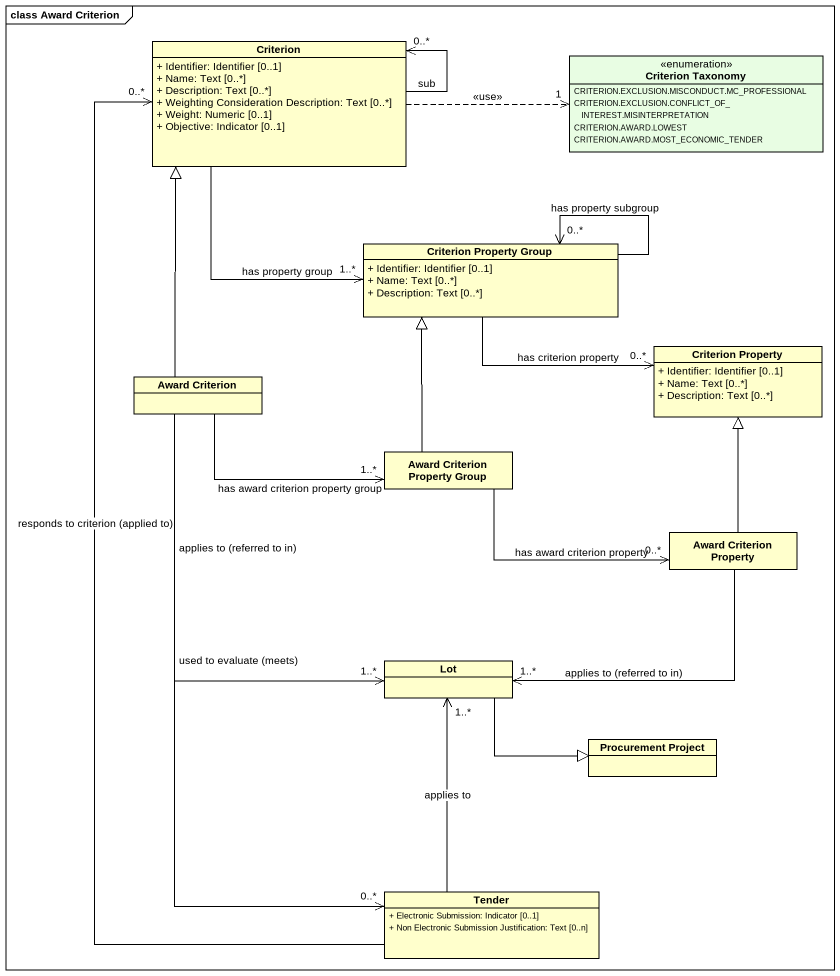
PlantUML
@startuml
mainframe class Award Criterion
hide circle
hide empty members
skinparam classAttributeIconSize 0
class Criterion {
  + Identifier: Identifier [0..1]
  + Name: Text [0..*]
  + Description: Text [0..*]
  + Weighting Consideration Description: Text [0..*]
  + Weight: Numeric [0..1]
  + Objective: Indicator [0..1]
}
enum "Criterion Taxonomy" as Criterion_Taxonomy #E8FDE3 {
  CRITERION.EXCLUSION.MISCONDUCT.MC_PROFESSIONAL
  CRITERION.EXCLUSION.CONFLICT_OF_INTEREST.MISINTERPRETATION
  CRITERION.AWARD.LOWEST
  CRITERION.AWARD.MOST_ECONOMIC_TENDER
}
class "Criterion Property Group" as Criterion_Property_Group {
  + Identifier: Identifier [0..1]
  + Name: Text [0..*]
  + Description: Text [0..*]
}
class "Award Criterion" as Award_Criterion
class "Criterion Property" as Criterion_Property {
  + Identifier: Identifier [0..1]
  + Name: Text [0..*]
  + Description: Text [0..*]
}
class "Award Criterion Property Group" as Award_Criterion_Property
class "Award Criterion Property" as Award_Criterion_Property_2
class Lot
class "Procurement Project" as Procurement_Project
class Tender {
  + Electronic Submission: Indicator [0..1]
  + Non Electronic Submission Justification: Text [0..n]
}
Criterion --> "0..*" Criterion : sub
Criterion .right.> "1" Criterion_Taxonomy : <<use>>
Criterion --> "1..*" Criterion_Property_Group : has property group
Criterion_Property_Group --> "0..*" Criterion_Property_Group : has property subgroup
Criterion_Property_Group -right-> "0..*" Criterion_Property : has criterion property
Award_Criterion -up-|> Criterion
Award_Criterion -right-> "1..*" Award_Criterion_Property : has award criterion property group
Award_Criterion --> "1..*" Lot : applies to (referred to in)
Award_Criterion --> "0..*" Tender : used to evaluate (meets)
Award_Criterion_Property -up-|> Criterion_Property_Group
Award_Criterion_Property -right-> "0..*" Award_Criterion_Property_2 : has award criterion property
Award_Criterion_Property_2 -up-|> Criterion_Property
Award_Criterion_Property_2 -left-> "1..*" Lot : applies to (referred to in)
Lot -right-|> Procurement_Project
Tender -up-> "0..*" Criterion : responds to criterion (applied to)
Tender -up-> "1..*" Lot : applies to
@enduml
